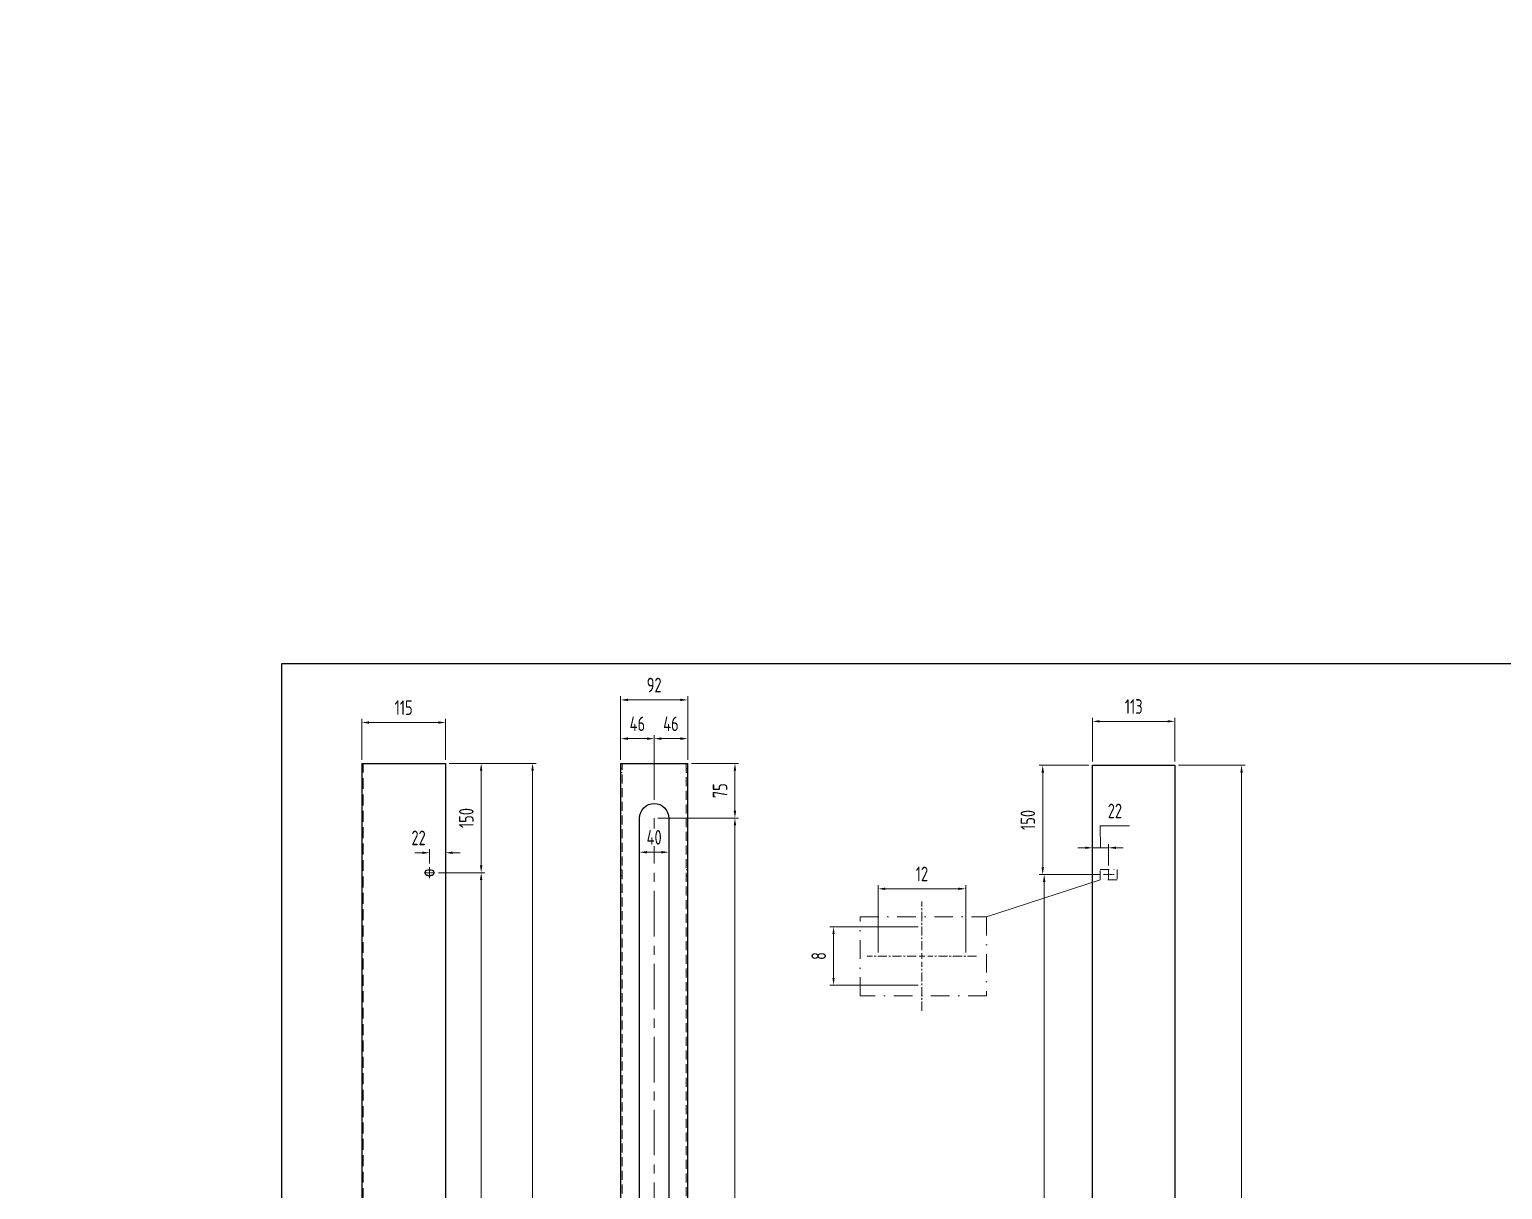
# Model space of a CAD drawing. Header units: millimetres. Extents: x -46397 to 283259, y -8690 to 23983.
# Drawn here: x 224292 to 226312, y -837 to 754 of the extents above; entities that cross this region are included whole.
import ezdxf
from ezdxf import colors
from ezdxf.entities.mleader import LeaderData, LeaderLine
from ezdxf.math import Vec2, Vec3

# ---------------------------------------------------------------- set-up
doc = ezdxf.new("R2010")
doc.units = ezdxf.units.MM
for name, pattern in [('CENTER', [2, 1.25, -0.25, 0.25, -0.25]), ('DASHDOT', [25.4, 12.7, -6.35, 0, -6.35]), ('HIDDEN', [0.375, 0.25, -0.125])]:
    doc.linetypes.add(name, pattern=pattern)
doc.layers.get('Defpoints').update_dxf_attribs({"lineweight": 0})
for name, color, linetype, lineweight in [('Dtext', 255, 'Continuous', 20), ('Long_AM_Box', 5, 'DASHDOT', 9), ('Long_AM_Hidden', 4, 'HIDDEN', 9), ('Long_AM_Visible', 30, 'Continuous', 25), ('Long_Centerline', 1, 'CENTER', 9), ('Long_Dim', 3, 'Continuous', 9)]:
    doc.layers.add(name, color=color, linetype=linetype, lineweight=lineweight)
doc.styles.add('Chu va so', font='arial.ttf')
doc.styles.add('GHI CHÚ 3', font='isocp_IV25.ttf', dxfattribs={"width": 0.8})
doc.styles.get("Standard").update_dxf_attribs({"font": 'isocp.shx', "width": 0.8})
doc.styles.add('TCVN', font='arial.ttf')
doc.styles.add('TuanDIM', font='romans.shx')
doc.dimstyles.new('Long-ISO-1.1', dxfattribs={"dimtxt": 2.5, "dimasz": 2.3, "dimexe": 1.25, "dimexo": 0, "dimtad": 1, "dimtoh": 1, "dimdsep": 46, "dimtxsty": 'TuanDIM', "dimcen": 2.3, "dimclrd": 9, "dimclre": 9, "dimclrt": 2, "dimadec": 0, "dimazin": 0, "dimtm": 1e-09, "dimtfac": 1, "dimtix": 1, "dimtmove": 1, "dimatfit": 3, "dimfxl": 1, "dimtfill": 1, "dimlwd": 9, "dimlwe": 9, "dimarcsym": 1})
doc.dimstyles.new('Vuong_DIM', dxfattribs={"dimtxt": 2.5, "dimasz": 2.3, "dimexe": 1.25, "dimexo": 0, "dimtad": 1, "dimtoh": 1, "dimdec": 0, "dimdsep": 46, "dimtxsty": 'GHI CHÚ 3', "dimcen": 2.3, "dimclrd": 9, "dimclre": 9, "dimclrt": 2, "dimadec": 0, "dimazin": 0, "dimtm": 1e-09, "dimtfac": 1, "dimtdec": 0, "dimtofl": 0, "dimtmove": 1, "dimatfit": 3, "dimfxl": 1, "dimtfill": 1, "dimlwd": 9, "dimlwe": 9, "dimarcsym": 1})

# ---------------------------------------------------------------- blocks, each defined once
blk = doc.blocks.new('_Dot')
at = {"color": 0, "linetype": 'ByBlock', "lineweight": -2}
blk.add_line((-0.5, 0), (-1, 0), dxfattribs=at)
at = {"color": 0, "linetype": 'ByBlock', "const_width": 0.5}
blk.add_lwpolyline([(-0.25, 0, 1), (0.25, 0, 1)], format="xyb", close=True, dxfattribs=at)
blk = doc.blocks.new('*U1973')
at = {"layer": 'Long_Centerline', "color": 0, "transparency": 16777216}
for p, q in [((-7.5, 0), (-0.8, 0)), ((0, 0.8), (0, 7.5)), ((0.8, 0), (7.5, 0)), ((0, -7.5), (0, -0.8))]:
    blk.add_line(p, q, dxfattribs=at)
at = {"layer": 'Long_Centerline', "color": 0, "linetype": 'Continuous', "transparency": 16777216}
for p, q in [((-0.4, 0), (0.4, 0)), ((0, -0.4), (0, 0.4))]:
    blk.add_line(p, q, dxfattribs=at)
blk = doc.blocks.new('*U1974')
at = {"layer": 'Long_Centerline', "color": 0, "transparency": 16777216}
for p, q in [((-7.5, 0), (-0.8, 0)), ((0, 0.8), (0, 7.5)), ((0.8, 0), (7.5, 0)), ((0, -7.5), (0, -0.8))]:
    blk.add_line(p, q, dxfattribs=at)
at = {"layer": 'Long_Centerline', "color": 0, "linetype": 'Continuous', "transparency": 16777216}
for p, q in [((-0.4, 0), (0.4, 0)), ((0, -0.4), (0, 0.4))]:
    blk.add_line(p, q, dxfattribs=at)
blk = doc.blocks.new('sdfdsfdfsdfds')
at = {"layer": 'Long_AM_Hidden', "ltscale": 60, "extrusion": (2.28848e-17, 1, -2.15436e-16)}
blk.add_line((-113, 332.5), (-113, 1672.6), dxfattribs=at)
at = {"layer": 'Long_AM_Hidden', "ltscale": 5, "extrusion": (2.28848e-17, 1, -2.15436e-16)}
for p, q in [((-115, 1617.6), (-113, 1617.6)), ((-115, 387.5), (-113, 387.5))]:
    blk.add_line(p, q, dxfattribs=at)
at = {"layer": 'Long_AM_Visible', "extrusion": (2.28848e-17, 1, -2.15436e-16)}
for p, q in [((-115, 1672.6), (-115, 332.5)), ((-115, 1672.6), (-111, 1672.6)), ((-111, 1672.6), (0, 1672.6)), ((0, 1672.6), (0, 332.5)), ((-111, 332.5), (-115, 332.5)), ((0, 332.5), (-111, 332.5))]:
    blk.add_line(p, q, dxfattribs=at)
at = {"layer": 'Long_AM_Visible'}
for p, q in [((-24, 1526.6), (-20, 1526.6)), ((-24, 1518.6), (-20, 1518.6)), ((-24, 486.5), (-20, 486.5)), ((-24, 478.5), (-20, 478.5))]:
    blk.add_line(p, q, dxfattribs=at)
at = {"layer": 'Long_AM_Visible', "extrusion": (2.99755e-18, -2.18189e-17, -1)}
for centre, start, end in [((24, 1522.6), 270, 90), ((20, 1522.6), 90, 270), ((24, 482.5), 270, 90), ((20, 482.5), 90, 270)]:
    blk.add_arc(centre, 4, start, end, dxfattribs=at)
at = {"layer": 'Long_Centerline', "extrusion": (2.99755e-18, -2.18189e-17, -1)}
for name, p in [('*U1973', (22, 1522.6)), ('*U1974', (22, 482.5))]:
    blk.add_blockref(name, p, dxfattribs=at)
blk = doc.blocks.new('sfdsff')
at = {"layer": 'Long_AM_Hidden', "ltscale": 50, "extrusion": (2.28848e-17, 1, 2.12418e-16)}
for p, q in [((-88, 1502.4), (-90, 1502.4)), ((-88, 1497.4), (-90, 1497.4)), ((-88, 169.8), (-88, 1509.9)), ((0, 1509.9), (0, 169.8)), ((2, 1502.4), (0, 1502.4)), ((2, 1497.4), (0, 1497.4)), ((-88, 182.3), (-90, 182.3)), ((2, 182.3), (0, 182.3)), ((-88, 177.3), (-90, 177.3)), ((2, 177.3), (0, 177.3))]:
    blk.add_line(p, q, dxfattribs=at)
at = {"layer": 'Long_AM_Hidden', "ltscale": 5, "extrusion": (2.28848e-17, 1, 2.12418e-16)}
for p, q in [((-90, 1363.9), (-88, 1363.9)), ((-90, 1355.9), (-88, 1355.9)), ((0, 1363.9), (2, 1363.9)), ((0, 1355.9), (2, 1355.9)), ((-90, 323.8), (-88, 323.8)), ((0, 323.8), (2, 323.8)), ((-90, 315.8), (-88, 315.8)), ((0, 315.8), (2, 315.8))]:
    blk.add_line(p, q, dxfattribs=at)
at = {"layer": 'Long_AM_Visible', "extrusion": (2.28848e-17, 1, 2.12418e-16)}
for p, q in [((-90, 1509.9), (-90, 169.8)), ((-90, 1509.9), (-86, 1509.9)), ((-86, 1509.9), (-2, 1509.9)), ((-2, 1509.9), (2, 1509.9)), ((2, 169.8), (2, 1509.9)), ((-64, 244.8), (-64, 1434.9)), ((-24, 1434.9), (-24, 244.8)), ((-86, 169.8), (-90, 169.8)), ((-2, 169.8), (-86, 169.8)), ((2, 169.8), (-2, 169.8))]:
    blk.add_line(p, q, dxfattribs=at)
at = {"layer": 'Long_AM_Visible', "extrusion": (3.84536e-46, 0, -1)}
blk.add_arc((44, 1434.9), 20, 0, 180, dxfattribs=at)
at = {"layer": 'Long_AM_Visible', "extrusion": (3.83852e-46, -2.46519e-32, -1)}
blk.add_arc((44, 244.8), 20, 180, 0, dxfattribs=at)
at = {"layer": 'Long_Centerline', "ltscale": 50, "transparency": 16777216}
blk.add_line((-44, 1434.9), (-44, 244.8), dxfattribs=at)
blk = doc.blocks.new('*D2365')
at = {"layer": 'Defpoints', "color": 0, "transparency": 16777216}
for p in [(224862.5, -197), (224747.5, -253, 0), (224862.5, -253, 0)]:
    blk.add_point(p, dxfattribs=at)
at = {"layer": 'Long_Dim', "color": 9, "lineweight": 9, "transparency": 16777216}
for p, q in [((224747.5, -248), (224747.5, -192)), ((224757.5, -197), (224852.5, -197)), ((224862.5, -248), (224862.5, -192))]:
    blk.add_line(p, q, dxfattribs=at)
at = {"layer": 'Long_Dim', "color": 9, "transparency": 16777216}
for points in [[(224757.5, -195.3), (224757.5, -198.6), (224747.5, -197)], [(224852.5, -195.3), (224852.5, -198.6), (224862.5, -197)]]:
    blk.add_solid(points, dxfattribs=at)
at = {"layer": 'Long_Dim', "color": 2, "transparency": 16777216, "insert": (224805, -176.6), "char_height": 20, "attachment_point": 5, "style": 'GHI CHÚ 3', "bg_fill": 3, "box_fill_scale": 1.1, "bg_fill_color": 256, "bg_fill_true_color": 13158600, "bg_fill_transparency": 0}
blk.add_mtext('115', dxfattribs=at)
blk = doc.blocks.new('*D2364')
at = {"layer": 'Defpoints', "color": 0, "transparency": 16777216}
for p in [(224862.5, -253), (224848, -403, 0), (224911.4, -403)]:
    blk.add_point(p, dxfattribs=at)
at = {"layer": 'Long_Dim', "color": 9, "lineweight": 9, "transparency": 16777216}
for p, q in [((224867.5, -253), (224916.4, -253)), ((224911.4, -263), (224911.4, -393)), ((224853, -403), (224916.4, -403))]:
    blk.add_line(p, q, dxfattribs=at)
at = {"layer": 'Long_Dim', "color": 9, "transparency": 16777216}
for points in [[(224909.7, -263), (224913, -263), (224911.4, -253)], [(224909.7, -393), (224913, -393), (224911.4, -403)]]:
    blk.add_solid(points, dxfattribs=at)
at = {"layer": 'Long_Dim', "color": 2, "transparency": 16777216, "insert": (224891, -328), "char_height": 20, "attachment_point": 5, "rotation": 90, "style": 'GHI CHÚ 3', "bg_fill": 3, "box_fill_scale": 1.1, "bg_fill_color": 256, "bg_fill_true_color": 13158600, "bg_fill_transparency": 0}
blk.add_mtext('150', dxfattribs=at)
blk = doc.blocks.new('*D2363')
at = {"layer": 'Defpoints', "color": 0, "transparency": 16777216}
for p in [(224848, -403, 0), (224848, -1443.1), (224911.4, -1443.1)]:
    blk.add_point(p, dxfattribs=at)
at = {"layer": 'Long_Dim', "color": 9, "lineweight": 9, "transparency": 16777216}
for p, q in [((224853, -403), (224916.4, -403)), ((224911.4, -413), (224911.4, -1433.1)), ((224853, -1443.1), (224916.4, -1443.1))]:
    blk.add_line(p, q, dxfattribs=at)
at = {"layer": 'Long_Dim', "color": 9, "transparency": 16777216}
for points in [[(224909.7, -413), (224913, -413), (224911.4, -403)], [(224909.7, -1433.1), (224913, -1433.1), (224911.4, -1443.1)]]:
    blk.add_solid(points, dxfattribs=at)
at = {"layer": 'Long_Dim', "color": 2, "transparency": 16777216, "insert": (224891, -923), "char_height": 20, "attachment_point": 5, "rotation": 90, "style": 'GHI CHÚ 3', "bg_fill": 3, "box_fill_scale": 1.1, "bg_fill_color": 256, "bg_fill_true_color": 13158600, "bg_fill_transparency": 0}
blk.add_mtext('1040', dxfattribs=at)
blk = doc.blocks.new('*D2361')
at = {"layer": 'Defpoints', "color": 0, "transparency": 16777216}
for p in [(224840.5, -395.5, 0), (224862.5, -403)]:
    blk.add_point(p, dxfattribs=at)
at = {"layer": 'Long_Dim', "color": 9, "lineweight": 9, "transparency": 16777216}
for p, q in [((224830.5, -375.6), (224820.5, -375.6)), ((224840.5, -390.5), (224840.5, -370.6)), ((224862.5, -398), (224862.5, -370.6)), ((224872.5, -375.6), (224882.5, -375.6))]:
    blk.add_line(p, q, dxfattribs=at)
at = {"layer": 'Long_Dim', "color": 9, "transparency": 16777216}
blk.add_solid([(224872.5, -373.9), (224872.5, -377.3), (224862.5, -375.6)], dxfattribs=at)
at = {"layer": 'Long_Dim', "color": 2, "transparency": 16777216, "insert": (224825.5, -355.2), "char_height": 20, "attachment_point": 5, "style": 'GHI CHÚ 3', "bg_fill": 3, "box_fill_scale": 1.1, "bg_fill_color": 256, "bg_fill_true_color": 13158600, "bg_fill_transparency": 0}
blk.add_mtext('22', dxfattribs=at)
at = {"layer": 'Defpoints', "color": 0, "transparency": 16777216}
blk.add_point((224840.5, -375.6), dxfattribs=at)
at = {"layer": 'Long_Dim', "color": 9, "transparency": 16777216}
blk.add_solid([(224830.5, -373.9), (224830.5, -377.3), (224840.5, -375.6)], dxfattribs=at)
blk = doc.blocks.new('*D2360')
at = {"layer": 'Defpoints', "color": 0, "transparency": 16777216}
for p in [(224862.5, -253), (224862.5, -1593.1, 0), (224981.9, -1593.1)]:
    blk.add_point(p, dxfattribs=at)
at = {"layer": 'Long_Dim', "color": 9, "lineweight": 9, "transparency": 16777216}
for p, q in [((224867.5, -253), (224986.9, -253)), ((224981.9, -263), (224981.9, -1583.1)), ((224867.5, -1593.1), (224986.9, -1593.1))]:
    blk.add_line(p, q, dxfattribs=at)
at = {"layer": 'Long_Dim', "color": 9, "transparency": 16777216}
for points in [[(224980.2, -263), (224983.5, -263), (224981.9, -253)], [(224980.2, -1583.1), (224983.5, -1583.1), (224981.9, -1593.1)]]:
    blk.add_solid(points, dxfattribs=at)
at = {"layer": 'Long_Dim', "color": 2, "transparency": 16777216, "insert": (224961.5, -923), "char_height": 20, "attachment_point": 5, "rotation": 90, "style": 'GHI CHÚ 3', "bg_fill": 3, "box_fill_scale": 1.1, "bg_fill_color": 256, "bg_fill_true_color": 13158600, "bg_fill_transparency": 0}
blk.add_mtext('1340', dxfattribs=at)
blk = doc.blocks.new('*D2358')
at = {"layer": 'Defpoints', "color": 0, "transparency": 16777216}
for p in [(225194.7, -166), (225102.7, -253, 0), (225194.7, -253, 0)]:
    blk.add_point(p, dxfattribs=at)
at = {"layer": 'Long_Dim', "color": 9, "lineweight": 9, "transparency": 16777216}
for p, q in [((225102.7, -248), (225102.7, -161)), ((225194.7, -248), (225194.7, -161)), ((225112.7, -166), (225184.7, -166))]:
    blk.add_line(p, q, dxfattribs=at)
at = {"layer": 'Long_Dim', "color": 9, "transparency": 16777216}
for points in [[(225112.7, -164.3), (225112.7, -167.6), (225102.7, -166)], [(225184.7, -164.3), (225184.7, -167.6), (225194.7, -166)]]:
    blk.add_solid(points, dxfattribs=at)
at = {"layer": 'Long_Dim', "color": 2, "transparency": 16777216, "insert": (225148.7, -145.5), "char_height": 20, "attachment_point": 5, "style": 'GHI CHÚ 3', "bg_fill": 3, "box_fill_scale": 1.1, "bg_fill_color": 256, "bg_fill_true_color": 13158600, "bg_fill_transparency": 0}
blk.add_mtext('92', dxfattribs=at)
blk = doc.blocks.new('*D2357')
at = {"layer": 'Defpoints', "color": 0, "transparency": 16777216}
for p in [(225148.7, -219.1), (225102.7, -253), (225148.7, -308, 0)]:
    blk.add_point(p, dxfattribs=at)
at = {"layer": 'Long_Dim', "color": 9, "lineweight": 9, "transparency": 16777216}
for p, q in [((225102.7, -248), (225102.7, -214.1)), ((225112.7, -219.1), (225138.7, -219.1)), ((225148.7, -303), (225148.7, -214.1))]:
    blk.add_line(p, q, dxfattribs=at)
at = {"layer": 'Long_Dim', "color": 9, "transparency": 16777216}
for points in [[(225112.7, -217.4), (225112.7, -220.8), (225102.7, -219.1)], [(225138.7, -217.4), (225138.7, -220.8), (225148.7, -219.1)]]:
    blk.add_solid(points, dxfattribs=at)
at = {"layer": 'Long_Dim', "color": 2, "transparency": 16777216, "insert": (225125.7, -198.7), "char_height": 20, "attachment_point": 5, "style": 'GHI CHÚ 3', "bg_fill": 3, "box_fill_scale": 1.1, "bg_fill_color": 256, "bg_fill_true_color": 13158600, "bg_fill_transparency": 0}
blk.add_mtext('46', dxfattribs=at)
blk = doc.blocks.new('*D2356')
at = {"layer": 'Defpoints', "color": 0, "transparency": 16777216}
for p in [(225194.7, -219.1), (225194.7, -253), (225148.7, -308, 0)]:
    blk.add_point(p, dxfattribs=at)
at = {"layer": 'Long_Dim', "color": 9, "lineweight": 9, "transparency": 16777216}
for p, q in [((225148.7, -303), (225148.7, -214.1)), ((225158.7, -219.1), (225184.7, -219.1)), ((225194.7, -248), (225194.7, -214.1))]:
    blk.add_line(p, q, dxfattribs=at)
at = {"layer": 'Long_Dim', "color": 9, "transparency": 16777216}
for points in [[(225158.7, -217.4), (225158.7, -220.8), (225148.7, -219.1)], [(225184.7, -217.4), (225184.7, -220.8), (225194.7, -219.1)]]:
    blk.add_solid(points, dxfattribs=at)
at = {"layer": 'Long_Dim', "color": 2, "transparency": 16777216, "insert": (225171.7, -198.7), "char_height": 20, "attachment_point": 5, "style": 'GHI CHÚ 3', "bg_fill": 3, "box_fill_scale": 1.1, "bg_fill_color": 256, "bg_fill_true_color": 13158600, "bg_fill_transparency": 0}
blk.add_mtext('46', dxfattribs=at)
blk = doc.blocks.new('*D2355')
at = {"layer": 'Defpoints', "color": 0, "transparency": 16777216}
for p in [(225194.7, -253), (225148.7, -328, 0), (225259.5, -328)]:
    blk.add_point(p, dxfattribs=at)
at = {"layer": 'Long_Dim', "color": 9, "lineweight": 9, "transparency": 16777216}
for p, q in [((225199.7, -253), (225264.5, -253)), ((225259.5, -263), (225259.5, -318)), ((225153.7, -328), (225264.5, -328))]:
    blk.add_line(p, q, dxfattribs=at)
at = {"layer": 'Long_Dim', "color": 9, "transparency": 16777216}
for points in [[(225257.8, -263), (225261.1, -263), (225259.5, -253)], [(225257.8, -318), (225261.1, -318), (225259.5, -328)]]:
    blk.add_solid(points, dxfattribs=at)
at = {"layer": 'Long_Dim', "color": 2, "transparency": 16777216, "insert": (225239.1, -290.5), "char_height": 20, "attachment_point": 5, "rotation": 90, "style": 'GHI CHÚ 3', "bg_fill": 3, "box_fill_scale": 1.1, "bg_fill_color": 256, "bg_fill_true_color": 13158600, "bg_fill_transparency": 0}
blk.add_mtext('75', dxfattribs=at)
blk = doc.blocks.new('*D2354')
at = {"layer": 'Defpoints', "color": 0, "transparency": 16777216}
for p in [(225148.7, -328, 0), (225148.7, -1518.1), (225259.5, -1518.1)]:
    blk.add_point(p, dxfattribs=at)
at = {"layer": 'Long_Dim', "color": 9, "lineweight": 9, "transparency": 16777216}
for p, q in [((225153.7, -328), (225264.5, -328)), ((225259.5, -338), (225259.5, -1508.1)), ((225153.7, -1518.1), (225264.5, -1518.1))]:
    blk.add_line(p, q, dxfattribs=at)
at = {"layer": 'Long_Dim', "color": 9, "transparency": 16777216}
for points in [[(225257.8, -338), (225261.1, -338), (225259.5, -328)], [(225257.8, -1508.1), (225261.1, -1508.1), (225259.5, -1518.1)]]:
    blk.add_solid(points, dxfattribs=at)
at = {"layer": 'Long_Dim', "color": 2, "transparency": 16777216, "insert": (225239, -923), "char_height": 20, "attachment_point": 5, "rotation": 90, "style": 'GHI CHÚ 3', "bg_fill": 3, "box_fill_scale": 1.1, "bg_fill_color": 256, "bg_fill_true_color": 13158600, "bg_fill_transparency": 0}
blk.add_mtext('1190', dxfattribs=at)
blk = doc.blocks.new('*D2352')
at = {"layer": 'Long_Dim', "color": 9, "lineweight": 9, "transparency": 16777216}
blk.add_line((225158.7, -374.8), (225138.7, -374.8), dxfattribs=at)
at = {"layer": 'Long_Dim', "color": 2, "transparency": 16777216, "insert": (225148.7, -354.4), "char_height": 20, "attachment_point": 5, "style": 'GHI CHÚ 3', "bg_fill": 3, "box_fill_scale": 1.1, "bg_fill_color": 256, "bg_fill_true_color": 13158600, "bg_fill_transparency": 0}
blk.add_mtext('40', dxfattribs=at)
at = {"layer": 'Defpoints', "color": 0, "transparency": 16777216}
for p in [(225128.7, -374.8, 0), (225128.7, -374.8), (225168.7, -374.8, 0)]:
    blk.add_point(p, dxfattribs=at)
at = {"layer": 'Long_Dim', "color": 9, "transparency": 16777216}
for points in [[(225138.7, -373.2), (225138.7, -376.5), (225128.7, -374.8)], [(225158.7, -373.2), (225158.7, -376.5), (225168.7, -374.8)]]:
    blk.add_solid(points, dxfattribs=at)
blk = doc.blocks.new('*U2051')
at = {"layer": 'Long_Centerline', "color": 0, "transparency": 16777216}
for p, q in [((0, 0.8), (0, 7.5)), ((-7.5, 0), (-0.8, 0)), ((0.8, 0), (7.5, 0)), ((0, -7.5), (0, -0.8))]:
    blk.add_line(p, q, dxfattribs=at)
at = {"layer": 'Long_Centerline', "color": 0, "linetype": 'Continuous', "transparency": 16777216}
for p, q in [((-0.4, 0), (0.4, 0)), ((0, -0.4), (0, 0.4))]:
    blk.add_line(p, q, dxfattribs=at)
blk = doc.blocks.new('*D2265')
at = {"layer": 'Defpoints', "color": 0, "transparency": 16777216}
for p in [(225576, -425), (225456, -517.2), (225576, -517.2)]:
    blk.add_point(p, dxfattribs=at)
at = {"layer": 'Long_Dim', "color": 9, "lineweight": 9, "transparency": 16777216}
for p, q in [((225456, -512.2), (225456, -420)), ((225576, -512.2), (225576, -420)), ((225466, -425), (225566, -425))]:
    blk.add_line(p, q, dxfattribs=at)
at = {"layer": 'Long_Dim', "color": 9, "transparency": 16777216}
for points in [[(225466, -423.4), (225466, -426.7), (225456, -425)], [(225566, -423.4), (225566, -426.7), (225576, -425)]]:
    blk.add_solid(points, dxfattribs=at)
at = {"layer": 'Long_Dim', "color": 2, "transparency": 16777216, "insert": (225516, -404.6), "char_height": 20, "attachment_point": 5, "style": 'GHI CHÚ 3', "bg_fill": 3, "box_fill_scale": 1.1, "bg_fill_color": 256, "bg_fill_true_color": 13158600, "bg_fill_transparency": 0}
blk.add_mtext('12', dxfattribs=at)
blk = doc.blocks.new('*D2264')
at = {"layer": 'Defpoints', "color": 0, "transparency": 16777216}
for p in [(225516, -477.2), (225394.8, -557.2), (225516, -557.2)]:
    blk.add_point(p, dxfattribs=at)
at = {"layer": 'Long_Dim', "color": 9, "lineweight": 9, "transparency": 16777216}
for p, q in [((225511, -477.2), (225389.8, -477.2)), ((225394.8, -487.2), (225394.8, -547.2)), ((225511, -557.2), (225389.8, -557.2))]:
    blk.add_line(p, q, dxfattribs=at)
at = {"layer": 'Long_Dim', "color": 9, "transparency": 16777216}
for points in [[(225393.1, -487.2), (225396.4, -487.2), (225394.8, -477.2)], [(225393.1, -547.2), (225396.4, -547.2), (225394.8, -557.2)]]:
    blk.add_solid(points, dxfattribs=at)
at = {"layer": 'Long_Dim', "color": 2, "transparency": 16777216, "insert": (225374.4, -517.2), "char_height": 20, "attachment_point": 5, "rotation": 90, "style": 'GHI CHÚ 3', "bg_fill": 3, "box_fill_scale": 1.1, "bg_fill_color": 256, "bg_fill_true_color": 13158600, "bg_fill_transparency": 0}
blk.add_mtext('8', dxfattribs=at)
blk = doc.blocks.new('*D2243')
at = {"layer": 'Defpoints', "color": 0, "transparency": 16777216}
for p in [(225863, -255.6, -0.7), (225954.4, -255.6), (225863, -1595.6, -0.7)]:
    blk.add_point(p, dxfattribs=at)
at = {"layer": 'Long_Dim', "color": 9, "lineweight": 9, "transparency": 16777216}
for p, q in [((225868, -255.6), (225959.4, -255.6)), ((225954.4, -1585.6), (225954.4, -265.6)), ((225868, -1595.6), (225959.4, -1595.6))]:
    blk.add_line(p, q, dxfattribs=at)
at = {"layer": 'Long_Dim', "color": 9, "transparency": 16777216}
for points in [[(225952.8, -265.6), (225956.1, -265.6), (225954.4, -255.6)], [(225952.8, -1585.6), (225956.1, -1585.6), (225954.4, -1595.6)]]:
    blk.add_solid(points, dxfattribs=at)
at = {"layer": 'Long_Dim', "color": 2, "transparency": 16777216, "insert": (225934.1, -925.6), "char_height": 20, "attachment_point": 5, "rotation": 90, "style": 'GHI CHÚ 3', "bg_fill": 3, "box_fill_scale": 1.1, "bg_fill_color": 256, "bg_fill_true_color": 13158600, "bg_fill_transparency": 0}
blk.add_mtext('1340', dxfattribs=at)
blk = doc.blocks.new('*D2261')
at = {"layer": 'Defpoints', "color": 0, "transparency": 16777216}
for p in [(225863, -195.4), (225750, -255.6, -0.7), (225863, -255.6, -0.7)]:
    blk.add_point(p, dxfattribs=at)
at = {"layer": 'Long_Dim', "color": 9, "lineweight": 9, "transparency": 16777216}
for p, q in [((225750, -250.6), (225750, -190.4)), ((225760, -195.4), (225853, -195.4)), ((225863, -250.6), (225863, -190.4))]:
    blk.add_line(p, q, dxfattribs=at)
at = {"layer": 'Long_Dim', "color": 9, "transparency": 16777216}
for points in [[(225760, -193.7), (225760, -197), (225750, -195.4)], [(225853, -193.7), (225853, -197), (225863, -195.4)]]:
    blk.add_solid(points, dxfattribs=at)
at = {"layer": 'Long_Dim', "color": 2, "transparency": 16777216, "insert": (225806.5, -175), "char_height": 20, "attachment_point": 5, "style": 'GHI CHÚ 3', "bg_fill": 3, "box_fill_scale": 1.1, "bg_fill_color": 256, "bg_fill_true_color": 13158600, "bg_fill_transparency": 0}
blk.add_mtext('113', dxfattribs=at)
blk = doc.blocks.new('*D2260')
at = {"layer": 'Defpoints', "color": 0, "transparency": 16777216}
for p in [(225750, -255.6), (225681.7, -405.6), (225764.5, -405.6, -0.7)]:
    blk.add_point(p, dxfattribs=at)
at = {"layer": 'Long_Dim', "color": 9, "lineweight": 9, "transparency": 16777216}
for p, q in [((225745, -255.6), (225676.7, -255.6)), ((225681.7, -265.6), (225681.7, -395.6)), ((225759.5, -405.6), (225676.7, -405.6))]:
    blk.add_line(p, q, dxfattribs=at)
at = {"layer": 'Long_Dim', "color": 9, "transparency": 16777216}
for points in [[(225680, -265.6), (225683.4, -265.6), (225681.7, -255.6)], [(225680, -395.6), (225683.4, -395.6), (225681.7, -405.6)]]:
    blk.add_solid(points, dxfattribs=at)
at = {"layer": 'Long_Dim', "color": 2, "transparency": 16777216, "insert": (225661.3, -330.6), "char_height": 20, "attachment_point": 5, "rotation": 90, "style": 'GHI CHÚ 3', "bg_fill": 3, "box_fill_scale": 1.1, "bg_fill_color": 256, "bg_fill_true_color": 13158600, "bg_fill_transparency": 0}
blk.add_mtext('150', dxfattribs=at)
blk = doc.blocks.new('*D2259')
at = {"layer": 'Defpoints', "color": 0, "transparency": 16777216}
for p in [(225764.5, -405.6, -0.7), (225683.7, -1445.6), (225764.5, -1445.6)]:
    blk.add_point(p, dxfattribs=at)
at = {"layer": 'Long_Dim', "color": 9, "lineweight": 9, "transparency": 16777216}
for p, q in [((225759.5, -405.6), (225678.7, -405.6)), ((225683.7, -415.6), (225683.7, -1435.6)), ((225759.5, -1445.6), (225678.7, -1445.6))]:
    blk.add_line(p, q, dxfattribs=at)
at = {"layer": 'Long_Dim', "color": 9, "transparency": 16777216}
for points in [[(225682, -415.6), (225685.4, -415.6), (225683.7, -405.6)], [(225682, -1435.6), (225685.4, -1435.6), (225683.7, -1445.6)]]:
    blk.add_solid(points, dxfattribs=at)
at = {"layer": 'Long_Dim', "color": 2, "transparency": 16777216, "insert": (225663.3, -925.6), "char_height": 20, "attachment_point": 5, "rotation": 90, "style": 'GHI CHÚ 3', "bg_fill": 3, "box_fill_scale": 1.1, "bg_fill_color": 256, "bg_fill_true_color": 13158600, "bg_fill_transparency": 0}
blk.add_mtext('1040', dxfattribs=at)
blk = doc.blocks.new('*D2253')
at = {"layer": 'Defpoints', "color": 0, "transparency": 16777216}
for p in [(225772, -368.8), (225772, -398.1, -0.7), (225750, -405.6)]:
    blk.add_point(p, dxfattribs=at)
at = {"layer": 'Long_Dim', "color": 9, "lineweight": 9, "transparency": 16777216}
for p, q in [((225761, -368.8), (225760.5, -338.6)), ((225760.5, -338.6), (225800.9, -338.6)), ((225740, -368.8), (225730, -368.8)), ((225750, -400.6), (225750, -363.8)), ((225750, -368.8), (225772, -368.8)), ((225772, -393.1), (225772, -363.8)), ((225782, -368.8), (225792, -368.8))]:
    blk.add_line(p, q, dxfattribs=at)
at = {"layer": 'Long_Dim', "color": 9, "transparency": 16777216}
for points in [[(225740, -367.1), (225740, -370.4), (225750, -368.8)], [(225782, -367.1), (225782, -370.4), (225772, -368.8)]]:
    blk.add_solid(points, dxfattribs=at)
at = {"layer": 'Long_Dim', "color": 2, "transparency": 16777216, "insert": (225780.7, -318.2), "char_height": 20, "attachment_point": 5, "style": 'GHI CHÚ 3', "bg_fill": 3, "box_fill_scale": 1.1, "bg_fill_color": 256, "bg_fill_true_color": 13158600, "bg_fill_transparency": 0}
blk.add_mtext('22', dxfattribs=at)
blk = doc.blocks.new('*U2443')
at = {"lineweight": 25}
for points in [[(0, 0), (3758.4, 0), (3758.4, 2461.9), (0, 2461.9)], [(0, 0), (2841.7, 0), (2841.7, 2461.9), (0, 2461.9)]]:
    blk.add_lwpolyline(points, close=True, dxfattribs=at)
at = {"layer": 'Dtext', "ltscale": 0.1}
for tag, p, height, style in [('REV_3', (2865.9, 924.7), 16.4, 'TCVN'), ('FOR_APPROVAL3', (3029.6, 923.5, -0.1), 19.6, 'TCVN'), ('REV_2', (2865.9, 863.6), 16.4, 'TCVN'), ('FOR_APPROVAL2', (3029.6, 862.4, -0.1), 19.6, 'TCVN'), ('REV_1', (2865.9, 802.5), 16.4, 'TCVN'), ('FOR_APPROVAL1', (3029.6, 801.3, -0.1), 19.6, 'TCVN'), ('REV_0', (2865.9, 741.4), 16.4, 'TCVN'), ('NGUOI_VE', (3204, 740.5, -0.1), 19.6, 'TCVN'), ('NGUOI_KIEM_2', (3377.6, 740.5, -0.2), 19.6, 'TCVN'), ('NGUOI_DUYET', (3587.3, 740.5, -0.2), 19.6, 'TCVN'), ('1.1_A4', (3597.8, 37.3, -0.2), 19.6, 'Chu va so'), ('A4_A4', (3663.2, 37.3, -0.2), 19.6, 'Chu va so'), ('REV.', (3717, 37.3, -0.2), 19.6, 'Chu va so')]:
    blk.add_attdef(tag, p, '', height=height, dxfattribs=dict(at, style=style))
for tag, p, height, style, width in [('NGAY_REV03', (2907.4, 923.5, -0.1), 17, 'TCVN', 0.95), ('NGAY_REV02', (2907.4, 862.4, -0.1), 17, 'TCVN', 0.95), ('NGAY_REV01', (2907.4, 801.3, -0.1), 17, 'TCVN', 0.95), ('NGAY_REV0', (2907.4, 740.2, -0.2), 17, 'TCVN', 0.95), ('DWD.NO', (2905.9, 15.9, -0.2), 26.2, 'Chu va so', 0.85)]:
    blk.add_attdef(tag, p, '', height=height, dxfattribs=dict(at, style=style, width=width))
at = {"layer": 'Dtext', "lineweight": 25, "ltscale": 0.1, "style": 'Chu va so'}
for tag, p, height in [('PROJECT_CODE', (3095.2, 307.7), 39.3), ('TITLE1', (2925, 234.7, -0.2), 26.2), ('TITLE2', (2925, 173.1, -0.2), 26.2), ('TITLE3', (2925, 112, -0.2), 26.2)]:
    blk.add_attdef(tag, p, '', height=height, dxfattribs=at)

msp = doc.modelspace()

# ---------------------------------------------------------------- linework, layer by layer
at = {"layer": 'Long_AM_Box', "elevation": -0.72}
msp.add_lwpolyline([(225760.34, -398.48), (225783.6, -398.48), (225783.6, -412.76), (225760.34, -412.76)], close=True, dxfattribs=at)
at = {"layer": 'Long_AM_Visible', "elevation": -0.72}
msp.add_lwpolyline([(225749.97, -255.62), (225862.97, -255.62), (225862.97, -1595.62), (225749.97, -1595.62)], close=True, dxfattribs=at)

# ---------------------------------------------------------------- block references
at = {"layer": 'Long_AM_Visible'}
for name, p in [('sdfdsfdfsdfds', (224862.5, -1925.57, 0)), ('sfdsff', (225192.67, -1762.94, 0))]:
    msp.add_blockref(name, p, dxfattribs=at)
at = {"layer": 'Long_Centerline', "extrusion": (2.99755e-18, -2.18189e-17, -1)}
msp.add_blockref('*U2051', (-225771.97, -405.62, 0.72), dxfattribs=at)
at = {"layer": 'Long_Centerline', "extrusion": (2.99755e-18, -2.18189e-17, -1), "xscale": 10, "yscale": 10, "zscale": 10}
msp.add_blockref('*U2051', (-225516.03, -517.25, 0.72), dxfattribs=at)

# ---------------------------------------------------------------- leaders
at = {"color": 3, "ltscale": 5}
ml = msp.add_multileader_mtext('Standard', dxfattribs=at)
ml.set_content('{\\fArial|b0|i0|c0|p34;Khoan lỗ %%C10 cho cùm ống DN200 (theo thực tế)}', color=3)
ml.set_leader_properties(lineweight=9)
ml.set_arrow_properties(name='DOT')
ml.build(insert=Vec2(0, 0))
ml.multileader.update_dxf_attribs({"has_dogleg": 0, "text_left_attachment_type": 5, "text_right_attachment_type": 6, "dogleg_length": 0.1, "arrow_head_size": 17.4, "scale": 300})
ctx = ml.context
ctx.base_point, ctx.scale, ctx.char_height, ctx.arrow_head_size, ctx.landing_gap_size, ctx.plane_origin = Vec3(148509.96, 665.28), 300, 24, 17.4, 18, Vec3(149312.43, -378.76)
ctx.left_attachment, ctx.right_attachment = 5, 6
notes = []
notes.append((ctx, [(0, (1, 1, 0), (148878.33, 716.29), (-1, 0), 30, [(0, [(149054.42, 441.35)], 0, [])])]))
ctx.mtext.insert, ctx.mtext.width, ctx.mtext.flow_direction = Vec3(148527.96, 747.35), 309.9931, 5
ml = msp.add_multileader_mtext('Standard', dxfattribs=at)
ml.set_content('{\\fArial|b0|i0|c0|p34;Khoan lỗ %%C10 cho cùm ống DN100 (theo thực tế)}', color=3)
ml.set_leader_properties(lineweight=9)
ml.set_arrow_properties(name='DOT')
ml.build(insert=Vec2(0, 0))
ml.multileader.update_dxf_attribs({"has_dogleg": 0, "text_left_attachment_type": 5, "text_right_attachment_type": 6, "dogleg_length": 0.1, "arrow_head_size": 17.4, "scale": 300})
ctx = ml.context
ctx.base_point, ctx.scale, ctx.char_height, ctx.arrow_head_size, ctx.landing_gap_size, ctx.plane_origin = Vec3(149602.55, 578.05), 300, 24, 17.4, 18, Vec3(149253.66, -389.59)
ctx.left_attachment, ctx.right_attachment = 5, 6
notes.append((ctx, [(0, (1, 1, 0), (149572.55, 578.05), (1, 0), 30, [(0, [(149511.66, 430.53)], 0, [])])]))
ctx.mtext.insert, ctx.mtext.width, ctx.mtext.flow_direction = Vec3(149620.55, 660.13), 306.4046, 5
at = {"layer": 'Long_AM_Visible'}
msp.add_leader([(225604.65, -463.67, -0.72), (225760.34, -412.76, -0.72)], dimstyle='Long-ISO-1.1', override={"dimscale": 0, "dimgap": 0.625, "dimtad": 1, "dimlfac": 0.1}, dxfattribs=at)
for ctx, leaders in notes:
    for number, flags, end, landing, length, lines in leaders:
        leader = LeaderData()
        leader.index, (leader.has_last_leader_line, leader.has_dogleg_vector, leader.attachment_direction) = number, flags
        leader.last_leader_point, leader.dogleg_vector, leader.dogleg_length = Vec3(end), Vec3(landing), length
        for number, points, colour, breaks in lines:
            line = LeaderLine()
            line.index, line.vertices, line.color, line.breaks = number, Vec3.list(points), colors.encode_raw_color(colour), breaks
            leader.lines.append(line)
        ctx.leaders.append(leader)

# ---------------------------------------------------------------- next in the draw order: dimensions: what is measured, and where the dimension line sits
at = {"layer": 'Long_Dim'}
for base, p1, p2, override, picture, middle in [((225194.67, -165.97), (225102.67, -253, 0), (225194.67, -253, 0), {"dimtxt": 20, "dimasz": 10, "dimexe": 5, "dimexo": 5, "dimgap": 10}, '*D2358', (225148.67, -145.54)), ((224862.5, -196.97), (224747.5, -253, 0), (224862.5, -253, 0), {"dimtxt": 20, "dimasz": 10, "dimexe": 5, "dimexo": 5, "dimgap": 10}, '*D2365', (224805, -176.58)), ((225576.03, -425.03, -0.72), (225456.03, -517.25, -0.72), (225576.03, -517.25, -0.72), {"dimtxt": 20, "dimasz": 10, "dimexe": 5, "dimexo": 5, "dimgap": 10, "dimlfac": 0.1}, '*D2265', (225516.03, -404.63, -0.72))]:
    dim = msp.add_linear_dim(base=base, p1=p1, p2=p2, dimstyle='Vuong_DIM', override=override, dxfattribs=at)
    dim.commit()
    dim.dimension.update_dxf_attribs({"geometry": picture, "text_midpoint": middle})
dim = msp.add_linear_dim(base=(225954.45, -255.62), p1=(225862.97, -1595.62, -0.72), p2=(225862.97, -255.62, -0.72), angle=90, dimstyle='Vuong_DIM', override={"dimtxt": 20, "dimasz": 10, "dimexe": 5, "dimexo": 5, "dimgap": 10}, dxfattribs=at)
dim.commit()
dim.dimension.update_dxf_attribs({"geometry": '*D2243', "text_midpoint": (225934.05, -925.62)})

# ---------------------------------------------------------------- next in the draw order: dimensions: what is measured, and where the dimension line sits
for base, p1, p2, picture, middle in [((225862.97, -195.35), (225749.97, -255.62, -0.72), (225862.97, -255.62, -0.72), '*D2261', (225806.47, -174.96)), ((225148.67, -219.1), (225102.67, -253), (225148.67, -308, 0), '*D2357', (225125.67, -198.67))]:
    dim = msp.add_linear_dim(base=base, p1=p1, p2=p2, dimstyle='Vuong_DIM', override={"dimtxt": 20, "dimasz": 10, "dimexe": 5, "dimexo": 5, "dimgap": 10}, dxfattribs=at)
    dim.commit()
    dim.dimension.update_dxf_attribs({"geometry": picture, "text_midpoint": middle})
for base, p1, p2, override, picture, middle in [((224911.36, -403), (224862.5, -253), (224848, -403, 0), {"dimtxt": 20, "dimasz": 10, "dimexe": 5, "dimexo": 5, "dimgap": 10}, '*D2364', (224890.96, -328)), ((225394.75, -557.25, -0.72), (225516.03, -477.25, -0.72), (225516.03, -557.25, -0.72), {"dimtxt": 20, "dimasz": 10, "dimexe": 5, "dimexo": 5, "dimgap": 10, "dimlfac": 0.1}, '*D2264', (225374.36, -517.25, -0.72))]:
    dim = msp.add_linear_dim(base=base, p1=p1, p2=p2, angle=90, dimstyle='Vuong_DIM', override=override, dxfattribs=at)
    dim.commit()
    dim.dimension.update_dxf_attribs({"geometry": picture, "text_midpoint": middle})

# ---------------------------------------------------------------- next in the draw order: linework, layer by layer
at = {"layer": 'Long_AM_Box', "ltscale": 2, "elevation": -0.72}
msp.add_lwpolyline([(225431.29, -463.67), (225604.65, -463.67), (225604.65, -571.81), (225431.29, -571.81)], close=True, dxfattribs=at)

# ---------------------------------------------------------------- next in the draw order: dimensions: what is measured, and where the dimension line sits
at = {"layer": 'Long_Dim'}
dim = msp.add_linear_dim(base=(225194.67, -219.1), p1=(225148.67, -308, 0), p2=(225194.67, -253), dimstyle='Vuong_DIM', override={"dimtxt": 20, "dimasz": 10, "dimexe": 5, "dimexo": 5, "dimgap": 10}, dxfattribs=at)
dim.commit()
dim.dimension.update_dxf_attribs({"geometry": '*D2356', "text_midpoint": (225171.67, -198.67)})
for base, p1, p2, picture, middle in [((225681.71, -405.62), (225749.97, -255.62), (225764.47, -405.62, -0.72), '*D2260', (225661.32, -330.62)), ((224911.36, -1443.1), (224848, -403, 0), (224848, -1443.1), '*D2363', (224890.96, -923.05))]:
    dim = msp.add_linear_dim(base=base, p1=p1, p2=p2, angle=90, dimstyle='Vuong_DIM', override={"dimtxt": 20, "dimasz": 10, "dimexe": 5, "dimexo": 5, "dimgap": 10}, dxfattribs=at)
    dim.commit()
    dim.dimension.update_dxf_attribs({"geometry": picture, "text_midpoint": middle})

# ---------------------------------------------------------------- next in the draw order: dimensions: what is measured, and where the dimension line sits
for base, p1, p2, picture, middle in [((225259.46, -328), (225194.67, -253), (225148.67, -328, 0), '*D2355', (225239.07, -290.5)), ((225683.71, -1445.62), (225764.47, -405.62, -0.72), (225764.47, -1445.62), '*D2259', (225663.32, -925.62))]:
    dim = msp.add_linear_dim(base=base, p1=p1, p2=p2, angle=90, dimstyle='Vuong_DIM', override={"dimtxt": 20, "dimasz": 10, "dimexe": 5, "dimexo": 5, "dimgap": 10}, dxfattribs=at)
    dim.commit()
    dim.dimension.update_dxf_attribs({"geometry": picture, "text_midpoint": middle})
dim = msp.add_linear_dim(base=(224840.5, -375.59), p1=(224862.5, -403), p2=(224840.5, -395.5, 0), dimstyle='Vuong_DIM', override={"dimtxt": 20, "dimasz": 10, "dimexe": 5, "dimexo": 5, "dimgap": 10}, dxfattribs=at)
dim.commit()
dim.dimension.update_dxf_attribs({"geometry": '*D2361', "text_midpoint": (224825.5, -375.59), "dimtype": 160})

# ---------------------------------------------------------------- next in the draw order: dimensions: what is measured, and where the dimension line sits
dim = msp.add_aligned_dim(p1=(224862.5, -253), p2=(224862.5, -1593.1, 0), distance=119.38, dimstyle='Vuong_DIM', override={"dimtxt": 20, "dimasz": 10, "dimexe": 5, "dimexo": 5, "dimgap": 10}, dxfattribs=at)
dim.commit()
dim.dimension.update_dxf_attribs({"geometry": '*D2360', "text_midpoint": (224961.48, -923.05)})
dim = msp.add_linear_dim(base=(225771.97, -368.77), p1=(225749.97, -405.62), p2=(225771.97, -398.12, -0.72), dimstyle='Vuong_DIM', override={"dimtxt": 20, "dimasz": 10, "dimexe": 5, "dimexo": 5, "dimgap": 10}, dxfattribs=at)
dim.commit()
dim.dimension.update_dxf_attribs({"geometry": '*D2253', "text_midpoint": (225770.55, -338.59), "dimtype": 160})
dim = msp.add_linear_dim(base=(225259.46, -1518.1), p1=(225148.67, -328, 0), p2=(225148.67, -1518.1), angle=90, dimstyle='Vuong_DIM', override={"dimtxt": 20, "dimasz": 10, "dimexe": 5, "dimexo": 5, "dimgap": 10}, dxfattribs=at)
dim.commit()
dim.dimension.update_dxf_attribs({"geometry": '*D2354', "text_midpoint": (225239.03, -923.05)})

# ---------------------------------------------------------------- next in the draw order: dimensions: what is measured, and where the dimension line sits
dim = msp.add_linear_dim(base=(225128.67, -374.83), p1=(225168.67, -374.83, 0), p2=(225128.67, -374.83, 0), dimstyle='Vuong_DIM', override={"dimtxt": 20, "dimasz": 10, "dimexe": 5, "dimexo": 5, "dimgap": 10}, dxfattribs=at)
dim.commit()
dim.dimension.update_dxf_attribs({"geometry": '*D2352', "text_midpoint": (225148.67, -374.83), "dimtype": 160})

# ---------------------------------------------------------------- next in the draw order: block references
at = {"xscale": 0.9084576280678549, "yscale": 0.9084576280678549, "zscale": 0.9084576280678549}
msp.add_blockref('*U2443', (224637.44, -2353.23), dxfattribs=at)

doc.saveas('drawing.dxf')
